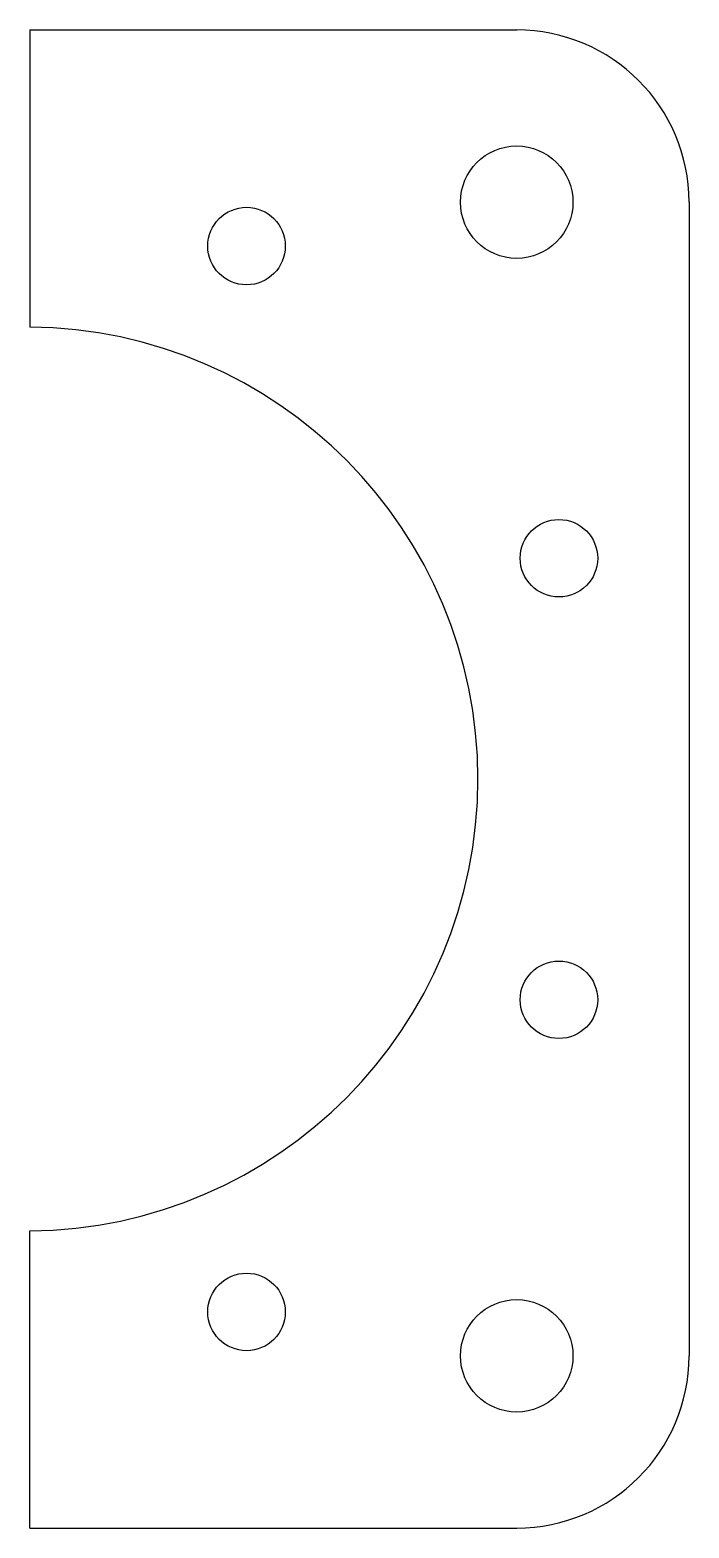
# Model space of a CAD drawing. Header units: millimetres. Extents: x 0.2 to 38.5, y -43.5 to 43.5.
import ezdxf

# ---------------------------------------------------------------- set-up
doc = ezdxf.new("R2010")
doc.units = ezdxf.units.MM

msp = doc.modelspace()

# ---------------------------------------------------------------- linework, layer by layer
at = {"color": 7, "linetype": 'Continuous', "lineweight": 25}
for p, q in [((0.25, 43.499), (0.25, 26.249)), ((0.25, 43.499), (28.5, 43.499)), ((38.5, 33.499), (38.5, -33.499)), ((0.25, -43.499), (0.25, -26.249)), ((0.25, -43.499), (28.5, -43.499))]:
    msp.add_line(p, q, dxfattribs=at)
for centre, radius in [((28.5, 33.499), 3.264), ((12.82, 30.95), 2.25), ((30.95, 12.82), 2.25), ((30.95, -12.82), 2.25), ((12.82, -30.95), 2.25), ((28.5, -33.499), 3.264)]:
    msp.add_circle(centre, radius, dxfattribs=at)
for centre, radius, start, end in [((28.5, 33.499), 10, 0, 90), ((0, 0), 26.25, 270.54568, 89.45432), ((28.5, -33.499), 10, 270, 0)]:
    msp.add_arc(centre, radius, start, end, dxfattribs=at)

doc.saveas('drawing.dxf')
